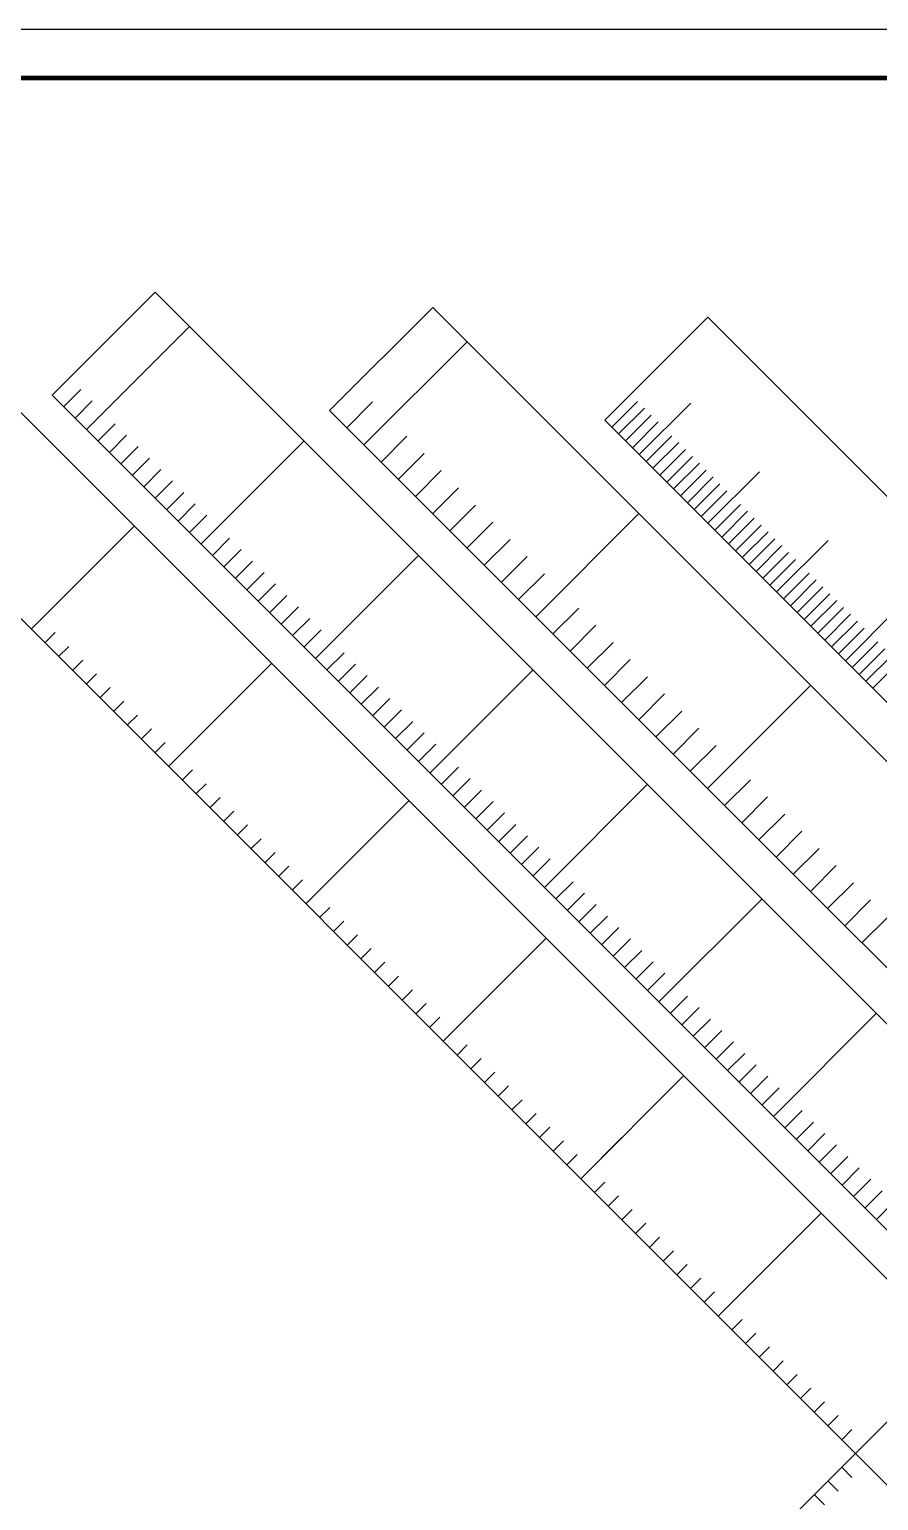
# Model space of a CAD drawing. Header units: millimetres. Extents: x 38046 to 69892, y 8139 to 15731.
# Drawn here: x 43797.5 to 43972.3, y 15178.7 to 15481.6 of the extents above; entities that cross this region are included whole.
import ezdxf

# ---------------------------------------------------------------- set-up
doc = ezdxf.new("R2010")
doc.units = ezdxf.units.MM
doc.header["$LTSCALE"] = 1000
doc.header["$MEASUREMENT"] = 0
doc.layers.get('0').update_dxf_attribs({"color": 3})
for name, color, linetype in [('PUB_TITLE', 4, 'Continuous'), ('图层1', 1, 'Continuous'), ('图层3', 253, 'Continuous')]:
    doc.layers.add(name, color=color, linetype=linetype)

msp = doc.modelspace()

# ---------------------------------------------------------------- linework, layer by layer
for p, q in [((43809.27, 15399.2), (43830.48, 15420.41)), ((43866.39, 15396.01), (43887.61, 15417.22)), ((43832.84, 15375.63), (43854.05, 15396.84)), ((43832.84, 15375.63), (43854.05, 15396.84)), ((43901.75, 15360.65), (43922.96, 15381.87)), ((43901.75, 15360.65), (43922.96, 15381.87)), ((43797.86, 15358.08), (43819.07, 15379.29)), ((43856.41, 15352.06), (43877.63, 15373.27)), ((43826.14, 15329.79), (43847.36, 15351.01)), ((43879.98, 15328.48), (43901.2, 15349.7)), ((43937.1, 15325.3), (43958.32, 15346.51)), ((43826.14, 15329.79), (43834.63, 15338.28)), ((43903.55, 15304.91), (43924.77, 15326.13)), ((43903.55, 15304.91), (43924.77, 15326.13)), ((43854.43, 15301.51), (43875.64, 15322.72)), ((43927.12, 15281.34), (43948.34, 15302.56)), ((43882.71, 15273.23), (43903.93, 15294.44)), ((43950.69, 15257.77), (43971.91, 15278.99)), ((43911, 15244.94), (43932.21, 15266.15)), ((43911, 15244.94), (43919.48, 15253.43)), ((43939.28, 15216.66), (43960.5, 15237.87))]:
    msp.add_line(p, q)
for points in [[(43923.06, 15394.02), (43933.67, 15404.62)], [(43923.06, 15394.02), (43933.67, 15404.62)], [(43923.06, 15394.02), (43933.67, 15404.62)], [(43937.21, 15379.87), (43947.81, 15390.48)], [(43937.21, 15379.87), (43947.81, 15390.48)], [(43937.21, 15379.87), (43947.81, 15390.48)], [(43797.86, 15358.08), (43819.07, 15379.29)], [(43951.35, 15365.73), (43961.95, 15376.34)], [(43951.35, 15365.73), (43961.95, 15376.34)], [(43965.49, 15351.59), (43976.1, 15362.2)], [(43879.98, 15328.48), (43901.2, 15349.7)], [(43882.71, 15273.23), (43903.93, 15294.44)], [(43950.69, 15257.77), (43971.91, 15278.99)], [(43967.57, 15188.37), (43988.78, 15209.59)], [(43967.57, 15188.37), (43988.78, 15167.16)]]:
    msp.add_lwpolyline(points)
at = {"layer": 'PUB_TITLE'}
msp.add_lwpolyline([(43576.51, 14887.56), (44417.51, 14887.56), (44417.51, 15481.56), (43576.51, 15481.56)], close=True, dxfattribs=at)
at = {"layer": 'PUB_TITLE', "const_width": 1}
msp.add_lwpolyline([(43601.51, 14897.56), (44407.51, 14897.56), (44407.51, 15471.56), (43601.51, 15471.56)], close=True, dxfattribs=at)
at = {"layer": '图层1'}
for points in [[(43967.57, 15188.37), (43748.36, 15407.58), (43769.58, 15428.79), (44009.99, 15188.37), (43769.58, 14947.96), (43748.36, 14969.17), (43967.57, 15188.37)], [(44021.4, 15187.06), (43802.2, 15406.27), (43823.41, 15427.48), (44063.83, 15187.06), (43823.41, 14946.65), (43802.2, 14967.86), (44021.4, 15187.06)], [(44078.53, 15183.88), (43859.32, 15403.08), (43880.54, 15424.29), (44120.95, 15183.88), (43880.54, 14943.46), (43859.32, 14964.67), (44078.53, 15183.88)], [(44135.2, 15181.88), (43915.99, 15401.09), (43937.21, 15422.3), (44177.62, 15181.88), (43937.21, 14941.47), (43915.99, 14962.68), (44135.2, 15181.88)]]:
    msp.add_lwpolyline(points, dxfattribs=at)
at = {"layer": '图层3'}
for p, q in [((43804.56, 15403.91), (43808.09, 15407.45)), ((43806.91, 15401.55), (43810.45, 15405.09)), ((43862.86, 15399.54), (43868.16, 15404.85)), ((43811.63, 15396.84), (43815.16, 15400.37)), ((43813.99, 15394.48), (43817.52, 15398.02)), ((43869.93, 15392.47), (43875.23, 15397.78)), ((43816.34, 15392.12), (43819.88, 15395.66)), ((43818.7, 15389.77), (43822.24, 15393.3)), ((43873.46, 15388.94), (43878.77, 15394.24)), ((43821.06, 15387.41), (43824.59, 15390.95)), ((43877, 15385.4), (43882.3, 15390.71)), ((43823.41, 15385.05), (43826.95, 15388.59)), ((43880.54, 15381.87), (43885.84, 15387.17)), ((43825.77, 15382.7), (43829.31, 15386.23)), ((43828.13, 15380.34), (43831.66, 15383.87)), ((43830.48, 15377.98), (43834.02, 15381.52)), ((43884.07, 15378.33), (43889.37, 15383.63)), ((43887.61, 15374.8), (43892.91, 15380.1)), ((43835.2, 15373.27), (43838.73, 15376.8)), ((43891.14, 15371.26), (43896.45, 15376.56)), ((43837.56, 15370.91), (43841.09, 15374.45)), ((43839.91, 15368.55), (43843.45, 15372.09)), ((43894.68, 15367.72), (43899.98, 15373.03)), ((43842.27, 15366.2), (43845.81, 15369.73)), ((43898.21, 15364.19), (43903.52, 15369.49)), ((43844.63, 15363.84), (43848.16, 15367.38)), ((43846.98, 15361.48), (43850.52, 15365.02)), ((43849.34, 15359.13), (43852.88, 15362.66)), ((43851.7, 15356.77), (43855.23, 15360.3)), ((43905.28, 15357.12), (43910.59, 15362.42)), ((43800.69, 15355.25), (43802.81, 15357.37)), ((43854.05, 15354.41), (43857.59, 15357.95)), ((43908.82, 15353.58), (43914.12, 15358.89)), ((43803.52, 15352.42), (43805.64, 15354.54)), ((43912.36, 15350.05), (43917.66, 15355.35)), ((43806.35, 15349.59), (43808.47, 15351.71)), ((43858.77, 15349.7), (43862.3, 15353.23)), ((43861.13, 15347.34), (43864.66, 15350.88)), ((43915.89, 15346.51), (43921.19, 15351.81)), ((43809.17, 15346.76), (43811.3, 15348.89)), ((43863.48, 15344.98), (43867.02, 15348.52)), ((43919.43, 15342.98), (43924.73, 15348.28)), ((43812, 15343.94), (43814.12, 15346.06)), ((43865.84, 15342.63), (43869.38, 15346.16)), ((43922.96, 15339.44), (43928.27, 15344.74)), ((43814.83, 15341.11), (43816.95, 15343.23)), ((43868.2, 15340.27), (43871.73, 15343.81)), ((43870.55, 15337.91), (43874.09, 15341.45)), ((43817.66, 15338.28), (43819.78, 15340.4)), ((43872.91, 15335.56), (43876.45, 15339.09)), ((43926.5, 15335.9), (43931.8, 15341.21)), ((43820.49, 15335.45), (43822.61, 15337.57)), ((43875.27, 15333.2), (43878.8, 15336.73)), ((43930.03, 15332.37), (43935.34, 15337.67)), ((43823.32, 15332.62), (43825.44, 15334.74)), ((43877.63, 15330.84), (43881.16, 15334.38)), ((43933.57, 15328.83), (43938.87, 15334.14)), ((43882.34, 15326.13), (43885.87, 15329.66)), ((43828.97, 15326.97), (43831.09, 15329.09)), ((43831.8, 15324.14), (43833.92, 15326.26)), ((43884.7, 15323.77), (43888.23, 15327.31)), ((43940.64, 15321.76), (43945.94, 15327.07)), ((43834.63, 15321.31), (43836.75, 15323.43)), ((43887.05, 15321.41), (43890.59, 15324.95)), ((43944.18, 15318.23), (43949.48, 15323.53)), ((43837.46, 15318.48), (43839.58, 15320.6)), ((43889.41, 15319.06), (43892.95, 15322.59)), ((43891.77, 15316.7), (43895.3, 15320.24)), ((43840.29, 15315.65), (43842.41, 15317.77)), ((43894.12, 15314.34), (43897.66, 15317.88)), ((43947.71, 15314.69), (43953.01, 15319.99)), ((43843.12, 15312.82), (43845.24, 15314.94)), ((43896.48, 15311.99), (43900.02, 15315.52)), ((43951.25, 15311.16), (43956.55, 15316.46)), ((43845.94, 15309.99), (43848.07, 15312.12)), ((43898.84, 15309.63), (43902.37, 15313.16)), ((43954.78, 15307.62), (43960.09, 15312.92)), ((43848.77, 15307.17), (43850.89, 15309.29)), ((43901.2, 15307.27), (43904.73, 15310.81)), ((43958.32, 15304.08), (43963.62, 15309.39)), ((43851.6, 15304.34), (43853.72, 15306.46)), ((43905.91, 15302.56), (43909.44, 15306.09)), ((43961.85, 15300.55), (43967.16, 15305.85)), ((43908.27, 15300.2), (43911.8, 15303.74)), ((43965.39, 15297.01), (43970.69, 15302.32)), ((43857.26, 15298.68), (43859.38, 15300.8)), ((43910.62, 15297.84), (43914.16, 15301.38)), ((43912.98, 15295.49), (43916.52, 15299.02)), ((43860.09, 15295.85), (43862.21, 15297.97)), ((43915.34, 15293.13), (43918.87, 15296.67)), ((43968.92, 15293.48), (43974.23, 15298.78)), ((43862.91, 15293.02), (43865.04, 15295.15)), ((43917.69, 15290.77), (43921.23, 15294.31)), ((43865.74, 15290.2), (43867.86, 15292.32)), ((43920.05, 15288.42), (43923.59, 15291.95)), ((43868.57, 15287.37), (43870.69, 15289.49)), ((43922.41, 15286.06), (43925.94, 15289.59)), ((43924.77, 15283.7), (43928.3, 15287.24)), ((43871.4, 15284.54), (43873.52, 15286.66)), ((43874.23, 15281.71), (43876.35, 15283.83)), ((43877.06, 15278.88), (43879.18, 15281)), ((43929.48, 15278.99), (43933.02, 15282.52)), ((43879.89, 15276.05), (43882.01, 15278.18)), ((43931.84, 15276.63), (43935.37, 15280.17)), ((43934.19, 15274.27), (43937.73, 15277.81)), ((43936.55, 15271.92), (43940.09, 15275.45)), ((43885.54, 15270.4), (43887.66, 15272.52)), ((43938.91, 15269.56), (43942.44, 15273.09)), ((43888.37, 15267.57), (43890.49, 15269.69)), ((43941.26, 15267.2), (43944.8, 15270.74)), ((43891.2, 15264.74), (43893.32, 15266.86)), ((43943.62, 15264.85), (43947.16, 15268.38)), ((43945.98, 15262.49), (43949.51, 15266.02)), ((43894.03, 15261.91), (43896.15, 15264.03)), ((43948.34, 15260.13), (43951.87, 15263.67)), ((43896.86, 15259.08), (43898.98, 15261.2)), ((43899.68, 15256.25), (43901.81, 15258.38)), ((43953.05, 15255.42), (43956.59, 15258.95)), ((43955.41, 15253.06), (43958.94, 15256.6)), ((43902.51, 15253.43), (43904.63, 15255.55)), ((43957.76, 15250.7), (43961.3, 15254.24)), ((43905.34, 15250.6), (43907.46, 15252.72)), ((43960.12, 15248.35), (43963.66, 15251.88)), ((43908.17, 15247.77), (43910.29, 15249.89)), ((43962.48, 15245.99), (43966.01, 15249.52)), ((43964.84, 15243.63), (43968.37, 15247.17)), ((43967.19, 15241.28), (43970.73, 15244.81)), ((43913.83, 15242.11), (43915.95, 15244.23)), ((43969.55, 15238.92), (43973.08, 15242.45)), ((43916.65, 15239.28), (43918.78, 15241.41)), ((43919.48, 15236.46), (43921.6, 15238.58)), ((43971.91, 15236.56), (43975.44, 15240.1)), ((43922.31, 15233.63), (43924.43, 15235.75)), ((43925.14, 15230.8), (43927.26, 15232.92)), ((43927.97, 15227.97), (43930.09, 15230.09)), ((43930.8, 15225.14), (43932.92, 15227.26)), ((43933.63, 15222.31), (43935.75, 15224.44)), ((43936.45, 15219.49), (43938.57, 15221.61)), ((43942.11, 15213.83), (43944.23, 15215.95)), ((43944.94, 15211), (43947.06, 15213.12)), ((43947.77, 15208.17), (43949.89, 15210.29)), ((43950.6, 15205.34), (43952.72, 15207.46)), ((43953.42, 15202.51), (43955.55, 15204.64)), ((43956.25, 15199.69), (43958.37, 15201.81)), ((43959.08, 15196.86), (43961.2, 15198.98)), ((43961.91, 15194.03), (43964.03, 15196.15)), ((43964.74, 15191.2), (43966.86, 15193.32)), ((43964.74, 15185.54), (43966.86, 15183.42)), ((43961.91, 15182.72), (43964.03, 15180.59)), ((43959.08, 15179.89), (43961.2, 15177.77))]:
    msp.add_line(p, q, dxfattribs=at)
for points in [[(43917.41, 15399.67), (43922.71, 15404.98)], [(43918.82, 15398.26), (43924.12, 15403.56)], [(43920.24, 15396.84), (43925.54, 15402.15)], [(43921.65, 15395.43), (43926.95, 15400.73)], [(43924.48, 15392.6), (43929.78, 15397.91)], [(43925.89, 15391.19), (43931.2, 15396.49)], [(43927.31, 15389.77), (43932.61, 15395.08)], [(43928.72, 15388.36), (43934.02, 15393.66)], [(43930.13, 15386.95), (43935.44, 15392.25)], [(43931.55, 15385.53), (43936.85, 15390.83)], [(43932.96, 15384.12), (43938.27, 15389.42)], [(43934.38, 15382.7), (43939.68, 15388.01)], [(43935.79, 15381.29), (43941.1, 15386.59)], [(43938.62, 15378.46), (43943.92, 15383.76)], [(43938.62, 15378.46), (43943.92, 15383.76)], [(43940.03, 15377.05), (43945.34, 15382.35)], [(43941.45, 15375.63), (43946.75, 15380.93)], [(43942.86, 15374.22), (43948.17, 15379.52)], [(43944.28, 15372.8), (43949.58, 15378.11)], [(43945.69, 15371.39), (43950.99, 15376.69)], [(43947.11, 15369.97), (43952.41, 15375.28)], [(43948.52, 15368.56), (43953.82, 15373.86)], [(43949.93, 15367.15), (43955.24, 15372.45)], [(43952.76, 15364.32), (43958.07, 15369.62)], [(43954.18, 15362.9), (43959.48, 15368.21)], [(43955.59, 15361.49), (43960.89, 15366.79)], [(43957, 15360.08), (43962.31, 15365.38)], [(43958.42, 15358.66), (43963.72, 15363.96)], [(43959.83, 15357.25), (43965.14, 15362.55)], [(43961.25, 15355.83), (43966.55, 15361.14)], [(43962.66, 15354.42), (43967.97, 15359.72)], [(43964.08, 15353), (43969.38, 15358.31)], [(43966.9, 15350.18), (43972.21, 15355.48)], [(43968.32, 15348.76), (43973.62, 15354.06)], [(43969.73, 15347.35), (43975.04, 15352.65)], [(43971.15, 15345.93), (43976.45, 15351.24)]]:
    msp.add_lwpolyline(points, dxfattribs=at)

doc.saveas('drawing.dxf')
